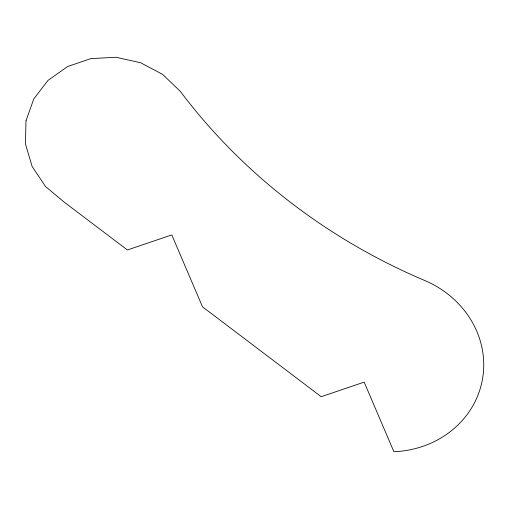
<?xml version="1.0" encoding="UTF-8"?>
<svg xmlns="http://www.w3.org/2000/svg" width="509" height="509" viewBox="0 0 509 509"><rect width="100%" height="100%" fill="white"/><g stroke="black" fill="none" stroke-linecap="round" stroke-linejoin="round"><path stroke-width="0.76" d="M25.997 120.818L25.45 143.964L32.143 166.5L45.511 186.504L64.42 202.289L127.409 249.976L171.787 234.91L202.512 306.832L321.217 396.702L364.164 382.119L393.89 451.725A97.505 89.552 11.1 0 0 482.487 379.148A97.505 89.552 11.1 0 0 424.086 280.23A579.98 532.681 11.1 0 1 180.262 91.276L162.556 74.339L140.478 62.677L115.912 57.275L90.926 58.599L67.64 66.52L48.024 80.384L33.74 99.007L25.997 120.818"/></g></svg>
